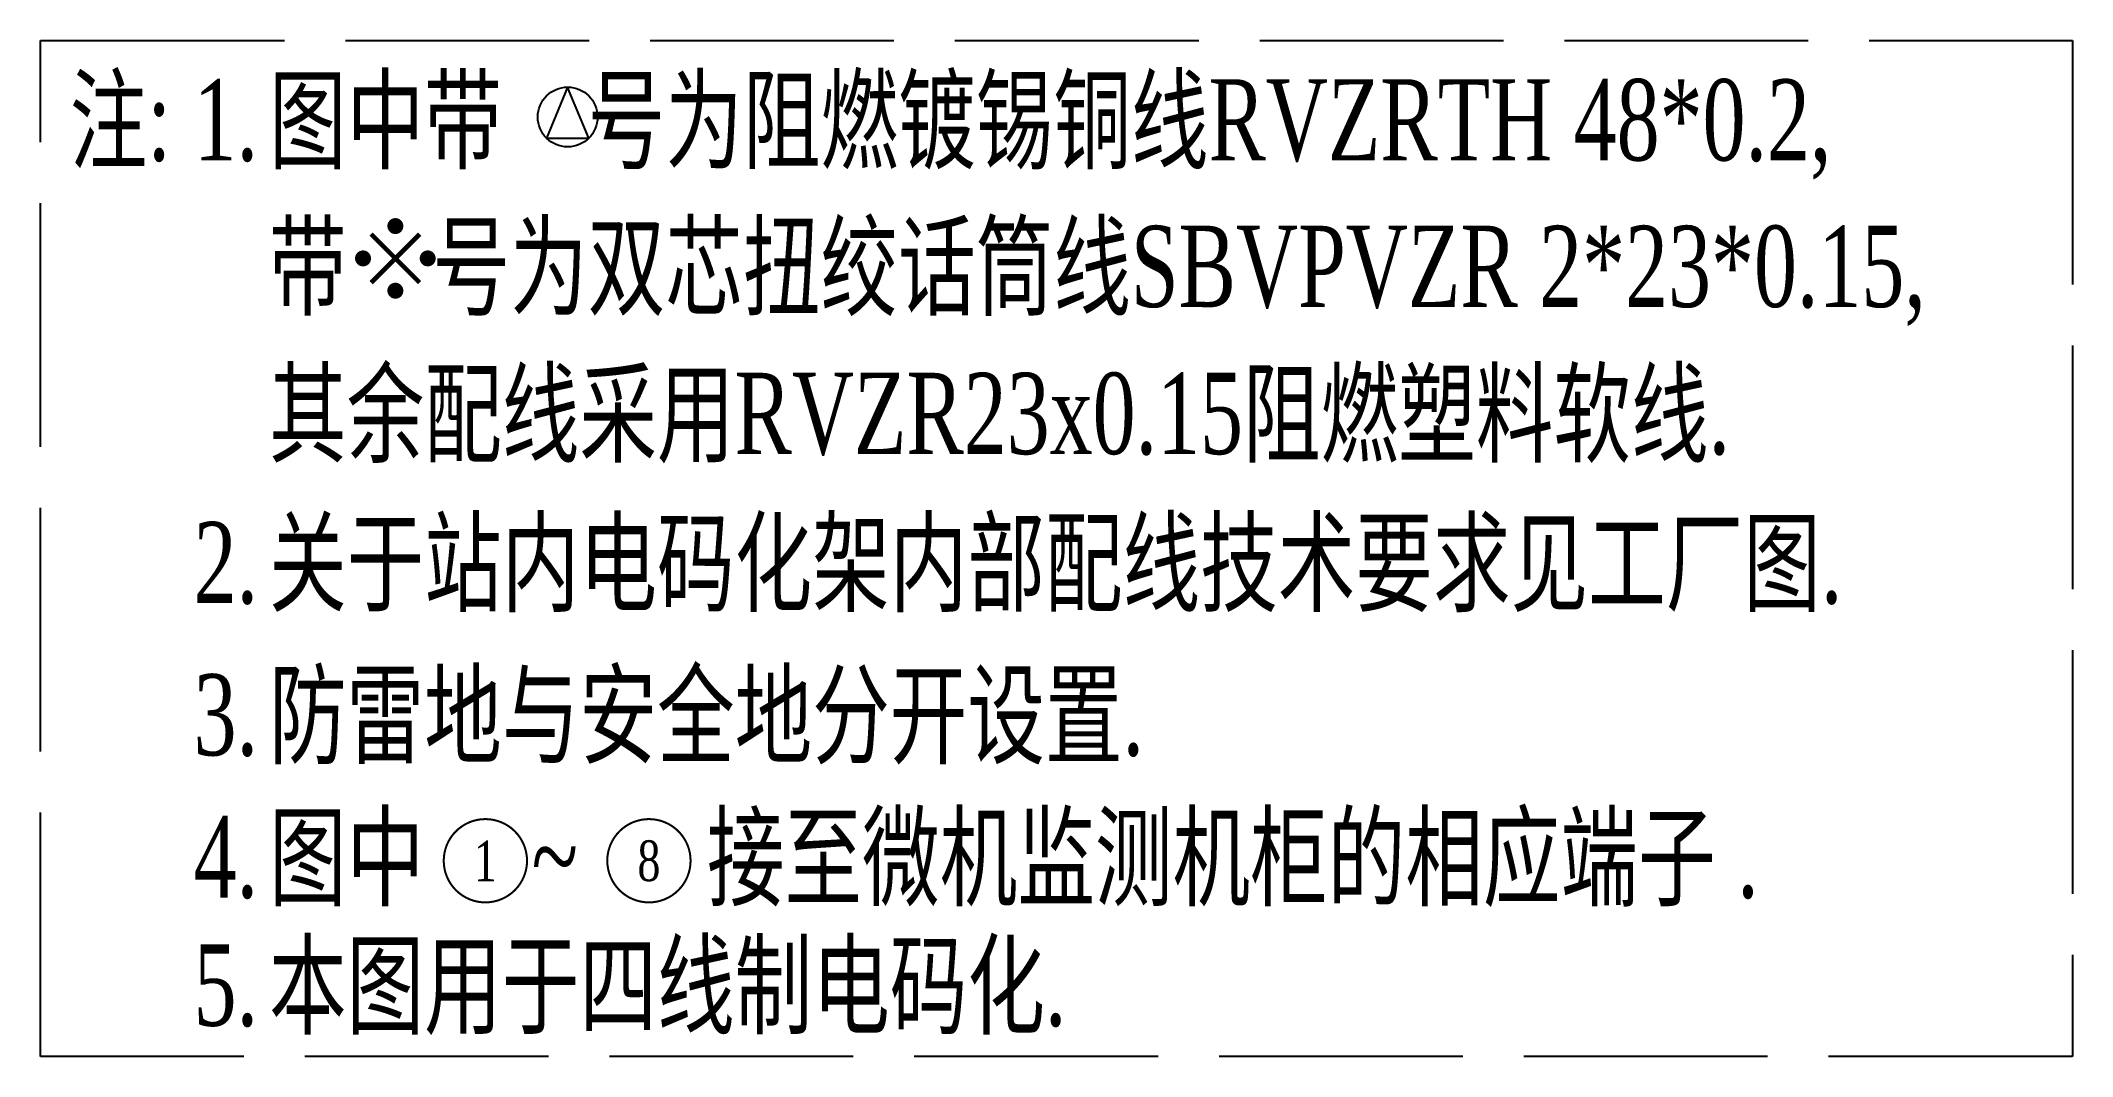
# Model space of a CAD drawing. Header units: millimetres. Extents: x 0 to 100, y 0 to 50.
import ezdxf
from ezdxf.enums import TextEntityAlignment as Align

# ---------------------------------------------------------------- set-up
doc = ezdxf.new("R2010")
doc.units = ezdxf.units.MM
doc.linetypes.add('ACAD_ISO02W100', pattern=[15, 12, -3])
doc.layers.add('define', color=7, linetype='Continuous')
doc.layers.add('hide', color=7, linetype='Continuous')
doc.styles.add('CHINESE', font='TIMES.TTF', dxfattribs={"width": 0.7})

# ---------------------------------------------------------------- blocks, each defined once
blk = doc.blocks.new('X')
at = {"const_width": 0.125}
for points in [[(-0.663, 0.663), (0.663, -0.663)], [(-0.663, -0.663), (0.663, 0.663)]]:
    blk.add_lwpolyline(points, dxfattribs=at)
at = {"const_width": 0.219}
for points in [[(-0.077, 0.807, 1), (0.077, 0.961, 1)], [(-0.961, -0.077, 1), (-0.807, 0.077, 1)], [(0.807, -0.077, 1), (0.961, 0.077, 1)], [(-0.077, -0.961, 1), (0.077, -0.807, 1)]]:
    blk.add_lwpolyline(points, format="xyb", close=True, dxfattribs=at)

msp = doc.modelspace()

# ---------------------------------------------------------------- linework, layer by layer
at = {"const_width": 0.1}
for points in [[(19.84, 9.63, 1), (23.94, 9.63, 1)], [(27.89, 9.63, 1), (31.99, 9.63, 1)]]:
    msp.add_lwpolyline(points, format="xyb", close=True, dxfattribs=at)
at = {"layer": 'define'}
for p, q in [((25.94, 47.71), (24.9, 45.2)), ((26.98, 45.2), (25.94, 47.71)), ((24.9, 45.2), (26.98, 45.2))]:
    msp.add_line(p, q, dxfattribs=at)
msp.add_circle((25.94, 46.24), 1.47, dxfattribs=at)
at = {"layer": 'hide', "linetype": 'ACAD_ISO02W100'}
msp.add_lwpolyline([(0, 50), (100, 50), (100, 0), (0, 0)], close=True, dxfattribs=at)

# ---------------------------------------------------------------- block references
at = {"xscale": 1.799999999999955, "yscale": 1.800000000000011, "zscale": 1.799999999999997}
msp.add_blockref('X', (17.46, 39.28), dxfattribs=at)

# ---------------------------------------------------------------- texts
at = {"style": 'CHINESE', "width": 0.7}
for s, p in [('注:', (1.43, 44.1)), ('1.', (7.53, 44.1)), ('图中带    号为阻燃镀锡铜线RVZRTH 48*0.2,', (11.24, 44.1)), ('带    号为双芯扭绞话筒线SBVPVZR 2*23*0.15,', (11.24, 36.89)), ('其余配线采用RVZR23x0.15阻燃塑料软线.', (11.24, 29.65)), ('2.', (7.53, 22.31)), ('关于站内电码化架内部配线技术要求见工厂图.', (11.24, 22.31)), ('防雷地与安全地分开设置.', (11.24, 14.82)), ('3.', (7.53, 14.82)), ('图中     ~      接至微机监测机柜的相应端子 .', (11.24, 7.82)), ('4.', (7.53, 7.82)), ('本图用于四线制电码化.', (11.24, 1.51)), ('5.', (7.53, 1.51))]:
    msp.add_text(s, height=4, dxfattribs=at).set_placement(p)
at = {"style": 'CHINESE', "width": 0.75}
for s, p in [('1', (21.89, 9.63)), ('8', (29.94, 9.63))]:
    msp.add_text(s, height=2, dxfattribs=at).set_placement(p, align=Align.MIDDLE)

doc.saveas('drawing.dxf')
